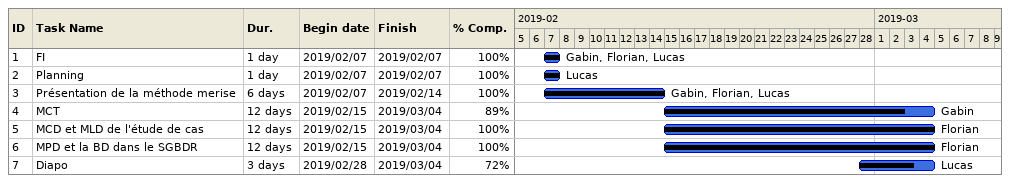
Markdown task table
| ID | Task | Duration | Start | Finish | Resources | % complete |
|---|---|---|---|---|---|---|
| 1 | FI | 1d | 2019-02-07 | 2019-02-07 | Gabin, Florian, Lucas | 100 |
| 2 | Planning | 1d | 2019-02-07 | 2019-02-07 | Lucas | 100 |
| 3 | Présentation de la méthode merise | 6d | 2019-02-07 | 2019-02-14 | Gabin, Florian, Lucas | 100 |
| 4 | MCT | 12d | 2019-02-15 | 2019-03-04 | Gabin | 89 |
| 5 | MCD et MLD de l'étude de cas | 12d | 2019-02-15 | 2019-03-04 | Florian | 100 |
| 6 | MPD et la BD dans le SGBDR | 12d | 2019-02-15 | 2019-03-04 | Florian | 100 |
| 7 | Diapo | 3d | 2019-02-28 | 2019-03-04 | Lucas | 72 |
